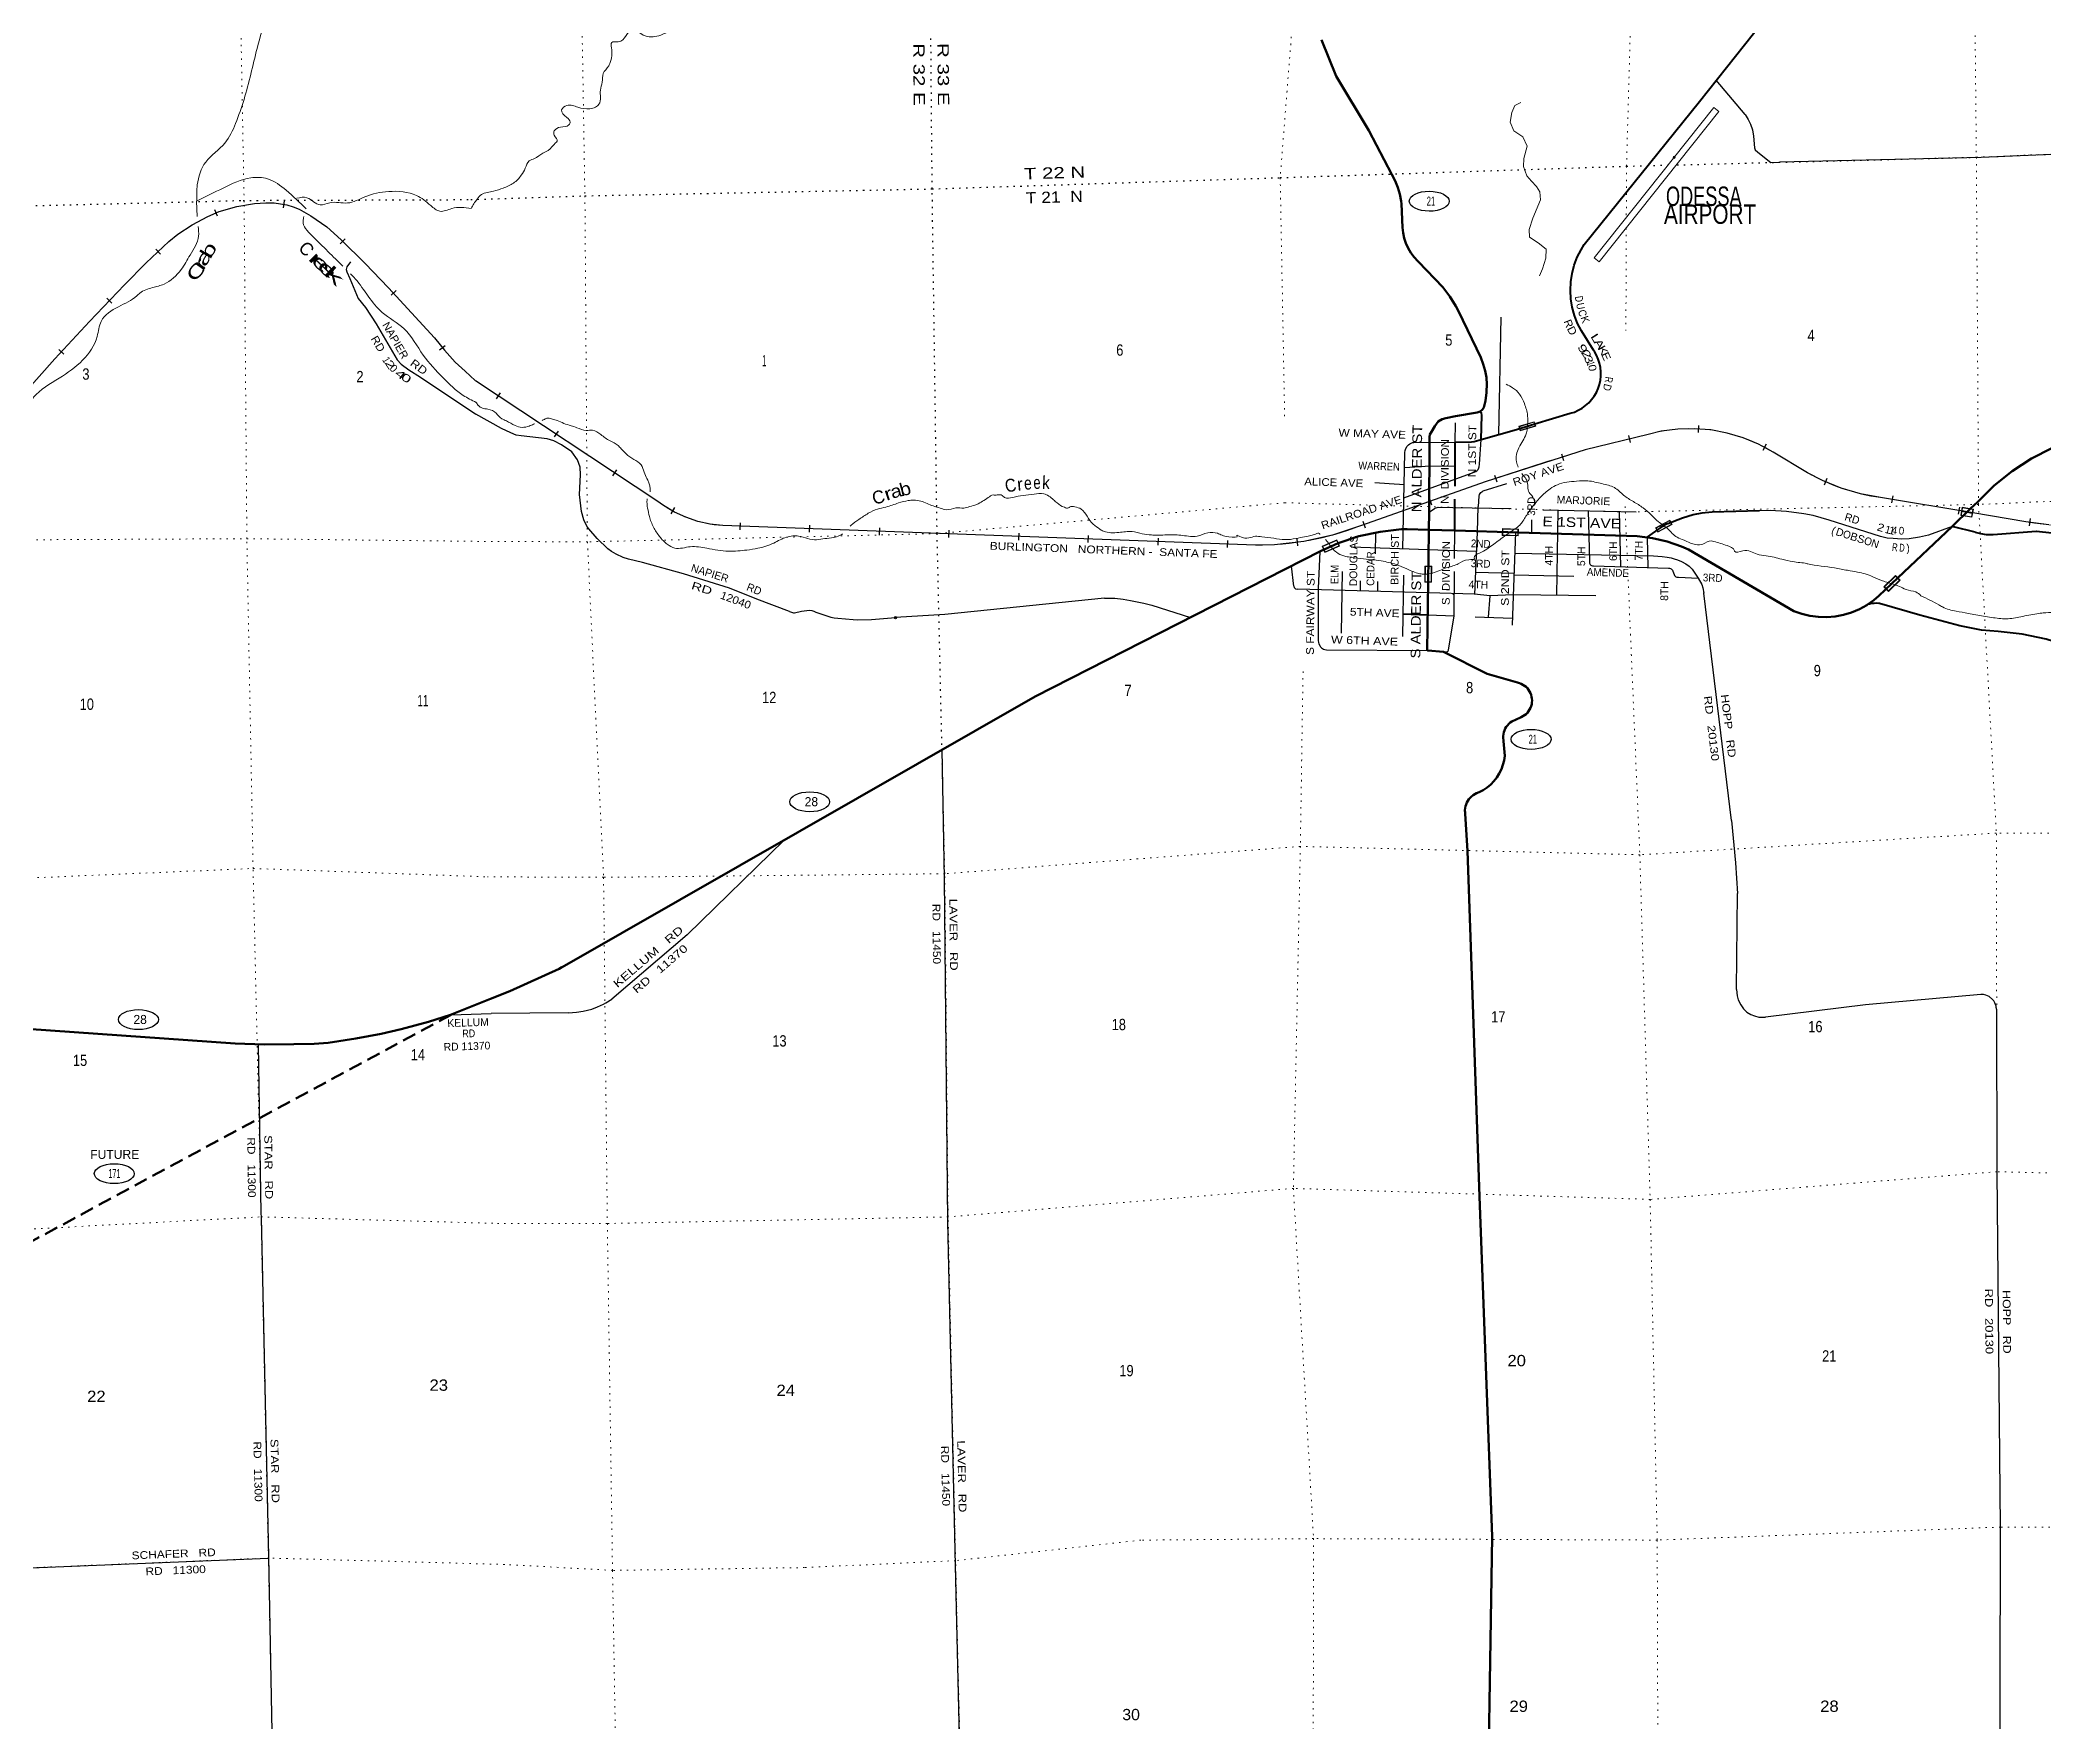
# Model space of a CAD drawing. Header units: feet. Extents: x 497223 to 751810, y -177792 to 12311.
# Drawn here: x 554074 to 585090, y -72276 to -46235 of the extents above; entities that cross this region are included whole.
import ezdxf
from ezdxf.enums import TextEntityAlignment as Align

# ---------------------------------------------------------------- set-up
doc = ezdxf.new("R2010")
doc.units = ezdxf.units.FT
doc.header["$LTSCALE"] = 70
doc.header["$PDMODE"] = 32
doc.header["$PDSIZE"] = 35
doc.linetypes.add('DOTTED', pattern=[1.5, 0.3, -1.2])
doc.linetypes.add('MEDIUM_DASHED', pattern=[4.5, 3, -1.5])
for name, color, linetype, lineweight in [('17', 7, 'Continuous', 25), ('23', 7, 'Continuous', 70), ('26', 7, 'Continuous', 40), ('29', 7, 'Continuous', 25), ('34', 7, 'Continuous', 25), ('36', 7, 'Continuous', 13), ('39', 7, 'Continuous', 13), ('51', 7, 'DOTTED', 70), ('52', 7, 'Continuous', 25), ('59', 7, 'Continuous', 13), ('6', 7, 'DOTTED', 25), ('61', 7, 'Continuous', 13), ('7', 7, 'DOTTED', 13)]:
    doc.layers.add(name, color=color, linetype=linetype, lineweight=lineweight)
for name, color, linetype in [('27', 7, 'Continuous'), ('30', 7, 'Continuous'), ('41', 7, 'Continuous')]:
    doc.layers.add(name, color=color, linetype=linetype)

msp = doc.modelspace()

# ---------------------------------------------------------------- linework, layer by layer
at = {"layer": '17'}
for centre, major_axis in [((575576.32, -48730.09), (-309.24, 1)), ((577152.45, -57063.02), (-309.24, 1)), ((565985.86, -58029.32), (-309.24, 1)), ((555596.07, -61401.32), (309.24, -1))]:
    msp.add_ellipse(centre, major_axis=major_axis, ratio=0.500121, dxfattribs=at)
at = {"layer": '23'}
msp.add_line((575970.82, -53829.51), (575567.97, -53816.87), dxfattribs=at)
for points in [[(576362.34, -51984.04), (576400.79, -51953.67), (576421.02, -51922.29), (576447.33, -51819.04), (576462.48, -51694.11), (576464.28, -51675.86), (576468.25, -51568.37), (576460.96, -51461.06), (576442.49, -51355.1), (576413.05, -51251.64), (576372.96, -51151.84), (576026.35, -50430.81), (575988.94, -50357.74), (575894.7, -50203.81), (575784.89, -50060.57), (575411.65, -49667.46), (575400.19, -49656.54), (575343.49, -49595.35), (575293.49, -49528.58), (575250.75, -49456.94), (575215.73, -49381.23), (575188.82, -49302.28), (575170.31, -49220.94), (575160.4, -49138.12), (575144.84, -48770.25), (575140.47, -48729.13), (575121.07, -48621.23), (575090.5, -48515.95), (575049.09, -48414.45), (574997.3, -48317.83), (574641.2, -47635.16), (574135.93, -46793.76), (573910.34, -46231.86)], [(583667.42, -53764.91), (583955.59, -53490.6), (584067.78, -53383.81), (584320, -53132.1), (584597.14, -52908.14), (584896.18, -52714.37), (585213.83, -52552.93), (585546.62, -52425.57), (585825.83, -52348.13), (591972.82, -51198.73)], [(575578.3, -52462.46), (575579.1, -52380.05), (575585.34, -52344.65), (575608.23, -52300.93), (575660.26, -52211.4), (575712.28, -52142.69), (575774.71, -52103.13), (575835.06, -52088.56), (575980.51, -52059.04), (576315.8, -52001.25), (576362.34, -51984.04)], [(575567.97, -53816.87), (575572.38, -53543.99), (575578.3, -52462.46)], [(561047.91, -61077.64), (561343.82, -60963.66), (562106.03, -60613.89), (562150.68, -60591.65), (562156.03, -60588.58), (569475.9, -56396.83), (573894.94, -54149.31), (574168.4, -54024.2), (574487.1, -53918.7), (574815.08, -53847.1), (575148.75, -53810.17), (575233.83, -53806.38), (575567.97, -53816.87)], [(575549.72, -55686.5), (575549.18, -55686.28), (575548.67, -55686.01), (575548.2, -55685.69), (575547.76, -55685.32), (575547.36, -55684.91), (575547, -55684.45), (575546.7, -55683.96), (575546.45, -55683.45), (575546.25, -55682.91), (575546.02, -55681.8), (575558.4, -54629.44), (575567.67, -53842.33), (575567.97, -53816.87)], [(582355.1, -54979.14), (582349.82, -54982.8), (582235.01, -55045.84), (582114.25, -55096.52), (581988.84, -55134.3), (581860.18, -55158.77), (581729.66, -55169.66), (581598.72, -55166.84), (581468.79, -55150.35), (581341.29, -55120.37), (581217.63, -55077.23), (579590.63, -54123.64), (579481.6, -54076.25), (579258.77, -53999.64), (579029.16, -53946.73), (578795.27, -53918.12), (576955.52, -53860.4), (575970.82, -53829.51)], [(582355.1, -54979.14), (582457.41, -54908.12), (582535.24, -54842.59), (582828.23, -54563.7), (583667.42, -53764.91)], [(576460.87, -74863.82), (576549.99, -69405.37), (576352.48, -64142.24), (576165.67, -58788.44), (576131.47, -58216.87), (576129.99, -58192.23), (576129.2, -58166.87), (576129, -58158.89), (576131.42, -58128.46), (576137.01, -58098.45), (576145.71, -58069.19), (576157.41, -58041), (576172, -58014.18), (576189.32, -57989.04), (576209.16, -57965.85), (576231.32, -57944.85), (576255.56, -57926.29), (576281.6, -57910.36), (576309.16, -57897.25), (576348.33, -57880.57), (576412.06, -57846.9), (576471.93, -57806.76), (576527.28, -57760.58), (576577.49, -57708.87), (576622.03, -57652.19), (576660.39, -57591.17), (576692.17, -57526.47), (576717.01, -57458.8), (576734.64, -57388.91), (576744.87, -57317.56), (576727.39, -57090.52), (576724.25, -57073.69), (576721.13, -57043.45), (576721.2, -57013.05), (576724.44, -56982.82), (576730.82, -56953.1), (576740.27, -56924.2), (576752.69, -56896.45), (576767.95, -56870.15), (576785.87, -56845.6), (576806.25, -56823.04), (576828.89, -56802.75), (576853.52, -56784.93), (576987.34, -56724.63), (576999.87, -56719.39), (577026.25, -56705.92), (577051.07, -56689.76), (577074.07, -56671.1), (577094.99, -56650.13), (577113.6, -56627.1), (577129.71, -56602.24), (577143.12, -56575.84), (577153.71, -56548.17), (577161.34, -56519.56), (577165.95, -56490.3), (577167.47, -56460.72), (577165.88, -56431.15), (577161.22, -56401.9), (577153.53, -56373.3), (577142.88, -56345.66), (577129.41, -56319.28), (577113.25, -56294.46), (577094.59, -56271.47), (577073.62, -56250.54), (577050.59, -56231.93), (577025.73, -56215.83), (576999.33, -56202.41), (576971.67, -56191.82), (576943.05, -56184.19), (576472.48, -56048.31), (575797.03, -55709.46), (575551.6, -55686.95), (575550.27, -55686.66), (575549.72, -55686.5)], [(546752.16, -61045.08), (557093.05, -61772.54), (557548.11, -61789.46), (558000.56, -61782.26), (558315.34, -61778.07), (558531.8, -61760.51), (558958.86, -61696.12), (559350.82, -61620.02), (559660.88, -61549.78), (560084.14, -61436.39), (560425.43, -61327.18), (561047.91, -61077.64)]]:
    msp.add_lwpolyline(points, dxfattribs=at)
at = {"layer": '26'}
for p, q in [((575974.59, -53141.39), (575978.32, -52459.08)), ((575970.82, -53829.51), (575973.49, -53341.39)), ((584028.68, -53861.1), (584024.57, -53855.13)), ((584973.54, -53845.16), (584971.47, -53841.17)), ((575167.42, -55120.17), (575554.09, -55133.51))]:
    msp.add_line(p, q, dxfattribs=at)
for points in [[(577759.31, -52014.44), (577822.66, -51994.23), (577883.56, -51967.52), (577941.32, -51934.59), (577995.33, -51895.8), (578044.99, -51851.57), (578089.75, -51802.4), (578129.13, -51748.82), (578162.69, -51691.42), (578190.07, -51630.82), (578210.96, -51567.69), (578225.14, -51502.73), (578232.46, -51436.63), (578232.82, -51370.14), (578226.23, -51303.97), (578212.76, -51238.85), (578192.56, -51175.5), (578165.84, -51114.61), (578132.91, -51056.84), (578118.66, -51035.59), (577931.22, -50738.65), (577870.91, -50621.62), (577823.16, -50498.93), (577788.5, -50371.92), (577767.3, -50241.98), (577759.8, -50110.54), (577766.08, -49979.03), (577786.08, -49848.9), (577819.56, -49721.58), (577866.18, -49598.45), (577925.4, -49480.87), (577975.51, -49400.36), (579759.61, -47184.41), (581151.77, -45427.41)], [(576381.9, -52418.94), (576389.69, -52045.42), (576384.6, -52010.36), (576362.34, -51984.04)], [(576381.9, -52418.94), (576924.55, -52266.11), (577211.22, -52179.68), (577759.31, -52014.44), (577761.32, -52014.41)], [(575978.32, -52459.08), (576227.57, -52457.17), (576269.77, -52450.76), (576381.9, -52418.94)], [(580688.5, -53523.38), (579954.41, -53542.64), (579797.11, -53558.42), (579658.55, -53584.93), (579495.75, -53636.49), (579270.47, -53723.35), (579249.54, -53733.18), (579212.05, -53751.93), (579149.43, -53788.72), (578956.26, -53925.81)], [(584971.47, -53841.17), (585565.54, -53898.79), (585753.6, -53908.34), (585941.63, -53898.17), (586127.57, -53868.41), (586309.38, -53819.38), (586485.07, -53751.61), (586492.3, -53748.36), (587497.87, -53355.38)], [(584024.57, -53855.13), (583690.76, -53770.81), (583667.42, -53764.91)], [(584024.57, -53855.13), (584109.9, -53876.58), (584197.01, -53888.99), (584284.94, -53892.23), (584304.71, -53891.69), (584971.47, -53841.17)], [(588322.85, -56879.39), (587152.99, -56409.65), (586933.6, -56322.78), (586462.93, -56125.2), (586015.49, -55879.5), (585827.56, -55777.35), (585483.09, -55625.26), (585124.61, -55510.02), (584756.05, -55432.87), (584381.44, -55394.68), (584125.17, -55370.45), (583786.92, -55306.89), (583167.07, -55139.02), (582543.05, -54961.15), (582537.29, -54960.2), (582499.87, -54956.35), (582462.25, -54956.43), (582424.85, -54960.44), (582388.06, -54968.34), (582377.31, -54971.86), (582355.1, -54979.14)]]:
    msp.add_lwpolyline(points, dxfattribs=at)
at = {"layer": '29'}
for p, q in [((580464.96, -47388.4), (580018.76, -46857.35)), ((576652.64, -52343.09), (576689.34, -50525.63)), ((575978.32, -52459.08), (575979.95, -52161.8)), ((575168.71, -54115.46), (575200.54, -52621.4)), ((575338.95, -52464.48), (575978.32, -52459.08)), ((576355.49, -52803.52), (576381.9, -52418.94)), ((575184.68, -53321.44), (576272.89, -52927.43)), ((576411.69, -53215.74), (576776.22, -53103.06)), ((577339.86, -53508.18), (578781.01, -53540.3)), ((578036.99, -53523.72), (578055.05, -54305.18)), ((578517.98, -53534.44), (578533.98, -54388.89)), ((574741.62, -54189.97), (574749.44, -53861.43)), ((575968.44, -54264.6), (575970.82, -53829.51)), ((576280.52, -54820.07), (576320.99, -53856.03)), ((576909.79, -53858.97), (576874.76, -54847.57)), ((577160.4, -53662.89), (577157.77, -53866.75)), ((578962.75, -54399.46), (578956.42, -53937.83)), ((576308.5, -54153.58), (574365.23, -54088.58)), ((576897.12, -54177.63), (579047.13, -54220.15)), ((573482.04, -54692.64), (573443.02, -54381.56)), ((574228.84, -54463.72), (574210.96, -55417.42)), ((575178.7, -54518.55), (575160.82, -55472.25)), ((575963.61, -55147.63), (575967.35, -54464.6)), ((576885.93, -54494.79), (576295.54, -54480.79)), ((577815.28, -54542.04), (576883.4, -54520.32)), ((578120.46, -54376.63), (579277.7, -54410.95)), ((579431.49, -54553.59), (579739.25, -54564.53)), ((564743.37, -54720.63), (564747.42, -54722.58)), ((575556.85, -54794.58), (573539.94, -54735.46)), ((574509.95, -54763.89), (574513.61, -54606.39)), ((574777.66, -54771.74), (574781.43, -54617.25)), ((575947.26, -54814.97), (575943.27, -54817.04)), ((576874.76, -54847.57), (576859.3, -55292.33)), ((578153.59, -54842.8), (576882.5, -54827.34)), ((579827.99, -54800.02), (579825.92, -54796.03)), ((580252.5, -58319.16), (579827.99, -54800.02)), ((575554.09, -55133.51), (575963.61, -55147.63)), ((575871.77, -55681.02), (575963.61, -55147.63)), ((576862.89, -55189.16), (576288.4, -55170)), ((573987.53, -55676.61), (575549.57, -55687.08)), ((580334.21, -60937.61), (580347.13, -59447.03)), ((560434.42, -61328.11), (561053.62, -61308.24)), ((562251.9, -61294.64), (561053.62, -61308.24))]:
    msp.add_line(p, q, dxfattribs=at)
for points in [[(580464.96, -47388.4), (580513.18, -47466.11), (580547.41, -47536.68), (580577.48, -47625.91), (580597.19, -47723.45), (580609.64, -47906.08), (580623.12, -47937.21), (580659.42, -47972.49), (580862.71, -48130.21), (581003.47, -48126.29)], [(591882.95, -47760.7), (589435.79, -47827.3), (584118.44, -48052.51), (581003.47, -48126.29)], [(558880, -49670.4), (558822.06, -49746.28), (558811.84, -49787.19), (558819.37, -49823.62), (558867.79, -49928.65), (558998.56, -50234.2), (559110.88, -50375.24), (559278.05, -50631.16), (559598.71, -51188.1), (559660.95, -51252.05), (559779.31, -51340.51), (559961.25, -51456.92), (560819.9, -52026.6)], [(562425.38, -53269.65), (562440.63, -52965.66), (562434.99, -52850.54), (562391.54, -52734.66), (562304.34, -52612.14), (562144.89, -52500.64), (562025.77, -52439.12), (561922.03, -52408.36), (561521.74, -52365.32), (561443.65, -52350.68), (561359.12, -52316.07), (561216.52, -52251.9), (560819.9, -52026.6)], [(575200.54, -52621.4), (575205.47, -52589), (575214.81, -52556.83), (575233.48, -52524.66), (575255.26, -52500.79), (575274.96, -52486.27), (575295.71, -52475.89), (575315.41, -52468.63), (575338.95, -52464.48)], [(575198.01, -52855.27), (575587.69, -52826.9), (575968.24, -52831.76)], [(576272.89, -52927.43), (576299.18, -52912.76), (576311.63, -52903.42), (576332.37, -52881.63), (576343.78, -52858.8), (576348.96, -52843.23), (576355.49, -52803.52)], [(564743.37, -54720.63), (564030.25, -54498.02), (563399.6, -54323.68), (563180.73, -54271.8), (563096.72, -54244.81), (562988.84, -54195), (562917.27, -54153.5), (562860.22, -54111.98), (562694.26, -53950.1), (562565.63, -53800.67), (562536.6, -53759.15), (562490.95, -53661.61), (562453.62, -53535), (562441.16, -53447.84), (562425.38, -53269.65)], [(574732.92, -53084.9), (574956.35, -53099.71), (575192.05, -53118.45)], [(576320.99, -53856.03), (576335.07, -53456.26), (576335.78, -53456.26), (576348.56, -53298.54)], [(576348.56, -53298.54), (576355.45, -53270.23), (576363.23, -53255.18), (576372.56, -53242.21), (576387.6, -53228.72), (576397.97, -53222.49), (576411.69, -53215.74)], [(575572.38, -53543.99), (575657.42, -53489.7), (575685.43, -53476.22), (575699.69, -53471.03), (575711.62, -53468.25)], [(575711.62, -53468.25), (575940.53, -53470.01), (576844.33, -53488.26)], [(577565.21, -53513.2), (577548.19, -54833.62), (577546.18, -54833.65)], [(583667.42, -53764.91), (583303.94, -53899.99), (583164.74, -53930.99), (583003.36, -53957.91), (582891.93, -53961.75), (582757.45, -53954.06), (582665.23, -53946.37), (582561.17, -53921.56), (581766.4, -53667.81), (581518.27, -53596.47), (581372.63, -53570.11), (581107.13, -53534.95), (580852.57, -53519.07), (580688.5, -53523.38)], [(573882.05, -54152.88), (573858.68, -54727.08), (573856.63, -55529.69)], [(579047.13, -54220.15), (579181.96, -54231.9), (579259.75, -54241.24), (579318.87, -54252.65), (579368.66, -54265.11), (579420.01, -54280.67), (579482.75, -54307.65), (579548.62, -54342.94), (579596.85, -54379.25), (579644.05, -54428.03), (579739.25, -54564.53), (579795.48, -54666.7), (579812.07, -54718.58), (579827.99, -54800.02)], [(578055.05, -54305.18), (578057.48, -54332.82), (578061.11, -54343.72), (578067.73, -54355.39), (578077.71, -54364.47), (578088.6, -54371.22), (578100.53, -54374.85), (578120.46, -54376.63)], [(579277.7, -54410.95), (579296.33, -54413.49), (579307.74, -54417.12), (579320.7, -54423.87), (579332.11, -54433.73), (579338.86, -54442.55), (579347.15, -54457.59), (579364.79, -54512.07), (579372.05, -54525.04), (579381.38, -54535.42), (579392.79, -54544.76), (579407.31, -54550.99), (579417.17, -54552.54), (579431.49, -54553.59)], [(565675.8, -55083.03), (565166.95, -54892.25), (564743.37, -54720.63)], [(570549.07, -54878.45), (568075.46, -55130.13), (567314.06, -55177.56)], [(570549.07, -54878.45), (570640.15, -54874.75), (570711.71, -54876.82), (570837.22, -54891.36), (570952.35, -54910.03), (571158.77, -54955.7), (571280.12, -54984.75), (571878.75, -55174.74)], [(573482.04, -54692.64), (573486.07, -54708.72), (573493.06, -54720.13), (573500.59, -54728.95), (573505.77, -54732.07), (573511.73, -54733.62), (573539.94, -54735.46)], [(576882.5, -54827.34), (576511.35, -54841.76), (576276.11, -54816.41), (575556.85, -54794.58)], [(576512.67, -54838.82), (576489.53, -55173.07), (576489.47, -55169.05)], [(565675.8, -55083.03), (565722.53, -55098.88), (565737.58, -55102), (565751.58, -55100.96), (565859.45, -55080.21), (565942.43, -55065.68), (565982.37, -55063.6), (566017.11, -55067.75), (566050.83, -55079.17), (566083.5, -55090.58), (566313.76, -55169.45), (566367.19, -55180.86), (566421.64, -55188.13), (566660.21, -55208.88), (566724.53, -55210.96), (566942.34, -55206.81), (567314.06, -55177.56)], [(573856.63, -55529.69), (573860.52, -55563.29), (573867.78, -55584.05), (573885.41, -55617.25), (573894.75, -55629.71), (573906.16, -55643.2), (573922.75, -55656.69), (573937.27, -55666.03), (573959.05, -55673.29), (573987.53, -55676.61)], [(575797.03, -55709.46), (575843.98, -55709.09), (575851.25, -55707.54), (575856.95, -55704.42), (575863.17, -55700.27), (575867.32, -55694.05), (575869.92, -55689.38), (575871.77, -55681.02)], [(568441, -80461.28), (568366.05, -75184.11), (568241.93, -69853.52), (568125.97, -64530.85), (568074.49, -59217.3), (568034.3, -57217.32)], [(580252.5, -58319.16), (580314.29, -58976.9), (580347.13, -59447.03)], [(565591.56, -58623.21), (564087.84, -60088.86), (562924.39, -61083.58)], [(562251.9, -61294.64), (562375.81, -61284.85), (562478.5, -61270.33), (562612.3, -61239.19), (562702.54, -61203.91), (562792.78, -61164.47), (562831.16, -61141.65), (562924.39, -61083.58)], [(580334.21, -60937.61), (580344.38, -61033.71), (580358.9, -61093.9), (580398.32, -61174.85), (580441.88, -61235.04), (580493.75, -61284.85), (580553.91, -61322.21), (580609.92, -61345.04), (580676.31, -61361.64), (580728.17, -61363.72), (580780.94, -61361.48)], [(584113.7, -61010.64), (582330.79, -61170.42), (580780.94, -61361.48)], [(584359.33, -61250.21), (584352.89, -61212.21), (584349.25, -61191.45), (584332.66, -61143.72), (584314.51, -61113.62), (584295.32, -61089.75), (584241.38, -61046.17), (584191.59, -61023.34), (584152.7, -61012.96), (584113.7, -61010.64)], [(584468.15, -80100.35), (584409.56, -74714.48), (584416.28, -69259.26), (584363.98, -63756.64), (584359.33, -61250.21)], [(557449.89, -61791.02), (557490.71, -64397.14), (557494.37, -64458.15), (557609.5, -69716.3), (557713.93, -75141.95), (557715.87, -75228.18), (557800.24, -80737.1)], [(547098.86, -70216.47), (552277.18, -69955.69), (557611.61, -69741.17)]]:
    msp.add_lwpolyline(points, dxfattribs=at)
msp.add_point((567314.06, -55177.56), dxfattribs=at)
at = {"layer": '34'}
for p, q in [((556820.01, -48963.97), (556776.66, -48862.21)), ((557841.22, -48833.14), (557857.61, -48723.75)), ((558716.64, -49390.55), (558794.68, -49312.17)), ((555938.84, -49550.76), (555863.05, -49470.2)), ((555186.29, -50310.02), (555106.22, -50233.72)), ((559506.5, -50186.99), (559587.64, -50111.82)), ((554443.07, -51100.38), (554361.83, -51025.31)), ((560257.61, -51032.87), (560343.19, -50962.8)), ((561196.28, -51698.85), (561135.22, -51791.08)), ((562091.75, -52288.57), (562030.69, -52380.8)), ((578658.27, -52356.39), (578684.91, -52463.74)), ((579745.12, -52202.88), (579736.48, -52313.15)), ((577621.5, -52641.57), (577655.17, -52746.93)), ((580792.18, -52490.45), (580739.43, -52587.68)), ((562995.66, -52890.15), (562934.6, -52982.38)), ((576586.44, -52969.59), (576620.11, -53074.95)), ((581729.85, -53024.89), (581687.9, -53127.23)), ((575573.11, -53324.9), (575609.9, -53429.21)), ((582751.32, -53292.42), (582733.12, -53401.53)), ((563890.97, -53474.78), (563834.42, -53569.85)), ((583782.13, -53469.05), (583763.93, -53578.16)), ((584878.45, -53645.22), (584863.73, -53754.85)), ((564910.25, -53708.89), (564906.18, -53819.43)), ((565981.83, -53745.69), (565977.77, -53856.22)), ((567066.79, -53788.2), (567062.73, -53898.73)), ((568138.37, -53824.99), (568134.31, -53935.53)), ((569223.33, -53867.5), (569219.27, -53978.04)), ((570294.92, -53904.3), (570290.85, -54014.83)), ((571379.88, -53946.81), (571375.81, -54057.34)), ((573526.64, -53955.79), (573538.95, -54065.71)), ((574548.27, -53683.58), (574585.06, -53787.9)), ((572451.46, -53983.6), (572447.39, -54094.14))]:
    msp.add_line(p, q, dxfattribs=at)
at = {"layer": '34', "lineweight": 13}
for p, q in [((563637.4, -53379.18), (560840.71, -51527.6)), ((578962.63, -52338.66), (577988.98, -52580.31)), ((581433.85, -52934.81), (580899.52, -52612.53)), ((576458.01, -53069.53), (574511.73, -53755.97)), ((583988.04, -53555.55), (582560.65, -53317.51)), ((584810.39, -53692.69), (583988.25, -53555.58)), ((572889.01, -54055.84), (564642.39, -53752.58))]:
    msp.add_line(p, q, dxfattribs=at)
at = {"layer": '34'}
for points in [[(553856.66, -51673.25), (554303.47, -51171), (554836.38, -50594.3), (555378.3, -50025.59), (555716.11, -49685.32), (556066.63, -49355.59), (556203.79, -49241.65), (556425.86, -49095.32), (556668.33, -48966.41), (556846.87, -48890.34), (557118.96, -48812.62), (557393.7, -48767.42), (557565.58, -48754.17), (557696.42, -48756.24), (557892.16, -48785.56), (557988.53, -48814.69), (558082.99, -48855.09), (558266.06, -48956.13), (558512.01, -49128.66), (558734.94, -49328.04), (559105.19, -49696.69), (559467.02, -50071.99), (559824.61, -50458), (560179.35, -50846.37), (560335.34, -51036.89), (560498.98, -51219.76), (560654.73, -51364.02), (560810.53, -51508.32)], [(585165.4, -53741.5), (584810.23, -53693.78), (583988.08, -53556.67), (583987.87, -53556.64), (582560.46, -53318.59), (582252.22, -53262.63), (581951.47, -53174.75), (581661.55, -53055.91), (581433.31, -52935.77), (580898.97, -52613.48), (580672.78, -52490.75), (580435.01, -52392.36), (580188.26, -52319.36), (579935.25, -52272.55), (579678.71, -52252.44), (579421.49, -52259.26), (579166.38, -52292.93), (578962.89, -52339.73), (577989.28, -52581.37), (576458.36, -53070.57), (574512.09, -53757.01), (574079.45, -53900.85), (573634.1, -53998.7), (573180.98, -54049.45), (572889, -54056.94), (564642.31, -53753.68), (564447.57, -53730.65), (564256.31, -53687.38), (564070.61, -53624.36), (563892.52, -53542.27), (563723.99, -53442.03), (563636.78, -53380.09), (560810.95, -51509.22)]]:
    msp.add_lwpolyline(points, dxfattribs=at)
at = {"layer": '34', "lineweight": 13}
for centre, radius, start, end in [((579615.15, -54709.93), 2459.41, 58.51834, 105.38573), ((590877.29, -95553.23), 44864.02, 106.69488, 108.74758), ((582940.35, -50349.36), 2992.34, 239.77138, 262.71012), ((564764.71, -51884.21), 1872.36, 232.98107, 266.25423), ((585447.04, -50299.34), 3452.56, 259.37382, 295.32239), ((572923.31, -49700.92), 4355.06, 269.54873, 291.39096)]:
    msp.add_arc(centre, radius, start, end, dxfattribs=at)
at = {"layer": '36'}
for p, q in [((578129.39, -49605.28), (579981.54, -47281)), ((578207.59, -49667.61), (580059.74, -47343.33)), ((579981.54, -47281), (580059.74, -47343.33)), ((578129.39, -49605.28), (578207.59, -49667.61))]:
    msp.add_line(p, q, dxfattribs=at)
msp.add_point((579366.93, -48052.28), dxfattribs=at)
at = {"layer": '39'}
for p, q in [((556505.42, -48969.01), (556496.18, -48731.45)), ((573971.74, -53968.67), (574019.7, -54030.34))]:
    msp.add_line(p, q, dxfattribs=at)
msp.add_lwpolyline([(576995.42, -47200.17), (576901.63, -47247.82), (576854.98, -47355.12), (576827.08, -47506.39), (576887.37, -47638.26), (577023.48, -47730.79), (577094.07, -47878.6), (577040.58, -48066.45), (577036.42, -48191.23), (577088.88, -48337.29), (577160.51, -48420.72), (577236.13, -48502.07), (577289.64, -48583.76), (577295.52, -48708.38), (577179.12, -48991.7), (577121.43, -49167.55), (577125.25, -49288.18), (577263.28, -49374.65), (577383.37, -49471.45), (577381.43, -49610.27), (577327.64, -49778.01), (577285.01, -49885.25)], dxfattribs=at)
for points in [[(556498.56, -48730.26), (556506.75, -48475.48), (556636.98, -48125.59), (556935.29, -47830.37), (557098.42, -47526.48), (557230.35, -47154.42), (557433.12, -46364.57), (557706.7, -45302.02), (557726.72, -44127.24), (557462.02, -43356.34), (557355.13, -42916.23), (557510.31, -42475.42), (557548.17, -42152.68), (557574.75, -42033.53)], [(560745.96, -48842.74), (560836.53, -48699.53), (560907.82, -48626.07), (561092.06, -48575.08), (561240.13, -48526.63), (561401.86, -48449.82), (561522.69, -48327.35), (561583.41, -48219.85), (561646.06, -48106.28), (561723.95, -48070.94), (561857.38, -47984.49), (561939.21, -47943.06), (562054.12, -47828.72), (562079.84, -47800.18), (562032.21, -47708.36), (562033.23, -47641.96), (562130.86, -47582.19), (562259.05, -47548.12), (562278.55, -47507.6), (562225.16, -47433.96), (562146.96, -47314.43), (562226.41, -47248.89), (562397.72, -47274.52), (562585.08, -47297.91), (562671.17, -47272.51), (562724.81, -47229.47), (562747.31, -47120.52), (562745.68, -47011.93), (562775.95, -46884.76), (562790.08, -46753.8), (562874.78, -46635.89), (562892.3, -46597.41), (562922.69, -46478.29), (562918.81, -46353.63), (562921.59, -46271.12), (563022.02, -46263.61), (563147.2, -46163.2), (563238.38, -46075.36), (563410.54, -46157.31), (563649.99, -46167.86), (563897.47, -46043.52), (564033.06, -45967.1), (564223.18, -45905.97), (564335.58, -45892.24), (564525.63, -45827.08), (564601.55, -45793.78), (564720.21, -45661.29), (564844.52, -45502.56), (564976.63, -45462.39), (565090.83, -45434.56), (565138.09, -45367.49), (565089.83, -45233.43), (565100.24, -45122.64), (565220.61, -44970.01), (565340.72, -44934.04), (565490.43, -44994.19), (565599.05, -44996.61), (565693.44, -44854.42), (565725.45, -44709.12), (565711.07, -44554.45), (565723.72, -44459.73), (565839.48, -44401.7), (565939.04, -44335.86), (565953.02, -44329.62), (566232.85, -44216.88), (566336.97, -44187.18), (566476.86, -44263.57), (566613.42, -44251.5), (566697.17, -44204), (566774.34, -44120.39), (566895.28, -44005.97), (566898.31, -43939.54), (566892.28, -43939.63), (566898.25, -43935.52), (566941.54, -43872.53), (566953.06, -43836.15), (567007.82, -43732.76), (567027.97, -43601.72), (567088.61, -43488.18), (567142.23, -43443.14), (567122.87, -43358.94), (567135.95, -43292.37), (567145.55, -43262.06), (567202.04, -43140.54), (567255.27, -43069.35), (567314.04, -42965.9), (567307.82, -42819.15), (567298.54, -42736.82), (567351.65, -42657.59), (567406.43, -42556.21), (567412.67, -42435.43)], [(556496.18, -48731.45), (556908.63, -48525.72), (557335.87, -48368.19), (557596.15, -48383.63), (557882.85, -48559.97), (558194.28, -48847.44)], [(558046.67, -48685.18), (558205, -48675.51), (558410.18, -48788.22), (558556.88, -48754.47), (558833.12, -48757.66), (559099.93, -48662.23), (559469.74, -48579.83), (559900.01, -48641.87), (560119.89, -48796.74), (560262.25, -48885.93), (560445.12, -48843.74), (560745.96, -48842.74)], [(558157.8, -48968.28), (558143.47, -49036.77), (558279.64, -49261.01), (558760.77, -49735.56)], [(553321.19, -52680.84), (553421.31, -52486.39), (553678.17, -52254.06), (553849.52, -51962.18), (553971.79, -51765.49), (554370.89, -51469.23), (554956.69, -50824.52), (555019.98, -50590.16), (555284.97, -50363.79), (555570.86, -50197.24), (555616.74, -50154.86), (555815.13, -50068.19), (555991.79, -50013.98), (556258.8, -49787.59), (556394.82, -49564.57), (556527.85, -49271.06), (556519.67, -49120.19)], [(558878.97, -49854.29), (558952.22, -49933.01), (559370.68, -50452.5), (559706.82, -50704.89), (560004.79, -51112.81), (560312.06, -51464.22), (560624.29, -51737.01), (560823.37, -51845.76)], [(576767.24, -51564.41), (576866.57, -51617.26), (576972.61, -51716.27), (577049.23, -51863.99), (577098.24, -52048.32), (577093.47, -52254.7)], [(560820.21, -51839.78), (560856.21, -51891.45), (560864.37, -51899.38), (560911.1, -51930.87), (561005.89, -51949.59), (561133.54, -52014.09), (561219.24, -52097.31), (561292.16, -52132.44), (561425.96, -52204.89), (561534.94, -52231.45), (561643.24, -52211.75), (561713.18, -52182.55), (561726.43, -52176.52)], [(561843.81, -52123.11), (561878.96, -52107.7), (561932.94, -52086.79), (562007.62, -52105.8), (562078.29, -52124.87), (562179.5, -52169.65), (562292.66, -52206.2), (562381.6, -52237.07), (562525, -52279.21), (562625.52, -52277.73), (562753.2, -52344.24), (562895.41, -52440.7), (563021.17, -52513.27), (563043.65, -52537.08), (563070.2, -52564.85), (563172.29, -52667.94), (563394.05, -52839.67), (563431.95, -52953.77), (563479.61, -53047.6), (563518.51, -53228.06), (563518.43, -53231.33)], [(577093.47, -52254.7), (577074.38, -52334.31), (576962.95, -52547.15), (576925.96, -52762.93), (576952.43, -52846.34)], [(577008.7, -52948.18), (577015.36, -52958.73), (577072.71, -53028.29), (577100.29, -53124.43), (577111.79, -53220.81), (577163.08, -53288.45), (577205.03, -53404.5), (577203.54, -53420.54)], [(563469.57, -53338.51), (563468.08, -53351.51), (563478.11, -53484.11), (563504.13, -53610.45), (563568.95, -53776.45), (563661.62, -53921.92), (563782.08, -54042.85), (563897.57, -54101.49), (564138.55, -54079.83), (564394.3, -54104.23), (564732.8, -54149.52), (565014.05, -54131.3), (565182.56, -54104.68), (565430.67, -54022.57), (565628.38, -53931.15), (565726.65, -53913.61), (565813.13, -53914.35), (565954.46, -53952.5), (566093.51, -53972.57), (566219.92, -53954.62), (566354.41, -53938.56), (566448.42, -53904.99), (566493.53, -53882.86)], [(566613.08, -53760.47), (566627.03, -53747.47), (566748.34, -53657.18), (566893.72, -53562.51), (567033.51, -53498.09), (567165.75, -53465.97), (567361.86, -53402.74), (567512.13, -53366.33), (567594.47, -53359.08), (567705.28, -53373.54), (567897.45, -53449.15), (568006.52, -53481.74), (568101.43, -53508.5), (568249.78, -53478.15), (568370.47, -53480.4), (568460.63, -53458.95), (568570.72, -53425.15), (568662.48, -53375.52), (568748.11, -53319.95), (568827.93, -53278.54), (568856.1, -53280.14), (568918.37, -53275.2), (568950.59, -53278.75), (569001.42, -53316.21), (569130.12, -53316.33), (569288.52, -53285.83), (569459.17, -53267.23), (569607.88, -53261.01), (569760.04, -53351.3), (569815.11, -53402.78), (569928.72, -53469.5), (569993.2, -53478.61), (570009.1, -53466.3), (570091.47, -53461.07), (570188.54, -53497.85), (570278.69, -53609.17), (570375.02, -53730.45), (570474.7, -53807.43)], [(576899.05, -53804.37), (576976.86, -53743.78), (577026.21, -53682.7), (577073.35, -53607.58), (577169.78, -53467.37), (577294.2, -53316.69), (577449.03, -53181.65), (577558.7, -53119.69), (577855.48, -53065.03), (578030.36, -53060.44), (578248.18, -53103.49), (578442.14, -53165), (578584.65, -53281.58), (578734.96, -53381.95), (578887.21, -53478.26), (579007.43, -53583.1), (579123.68, -53692.02), (579270.14, -53804.51), (579410.82, -53933.19), (579520.11, -53979.85), (579702.1, -54047.57), (579810.57, -54039.94), (579942.5, -53987.71), (579980.85, -53997.2), (580186.94, -54062.55), (580300.73, -54141.33), (580302.83, -54147.34), (580429.45, -54143.46), (580651.41, -54194.5), (580788.54, -54220.64), (581034.66, -54273.33), (581202.13, -54311.09), (581423.78, -54342.02), (581431.85, -54343.91), (581849.06, -54408.16), (582050.71, -54445.42), (582203.92, -54471.32), (582442.3, -54544.25), (582590.02, -54606.44), (582680.95, -54635.64)], [(570474.7, -53807.43), (570535.5, -53838.71), (570769.06, -53859.41), (570975.99, -53846.3), (571133.31, -53878.18), (571278.39, -53898.17), (571358.87, -53901), (571485.49, -53897.12), (571614.16, -53895.23), (571847.73, -53915.92), (571984.47, -53915.92), (572146.56, -53863.24), (572297.49, -53871.08), (572473.3, -53928.83), (572599.66, -53906.85), (572597.61, -53904.87), (572634.01, -53918.41), (572885.37, -53918.73), (572986.02, -53925.3), (573171.37, -53948.71), (573342.61, -53970.33), (573515.27, -53951.69), (573643.6, -53927.67), (573813.85, -53882.92), (573876.09, -53875.97), (573880.29, -53887.98), (573881.99, -53889.61)], [(575613.51, -54493.49), (575624.68, -54489.85), (575852.63, -54404.02), (576024.68, -54345.16), (576188.6, -54280.39), (576274.75, -54259), (576272.65, -54253), (576353.96, -54177.38), (576553.22, -54055.76), (576738.17, -53918.27), (576899.05, -53804.37)], [(574019.7, -54030.34), (574139.83, -54165.76), (574251.28, -54222.45), (574323.89, -54237.47), (574519.35, -54264.76), (574678.45, -54280.52), (574833.58, -54300.36), (575063.64, -54355.3), (575217.4, -54417.4), (575395.43, -54489.2), (575467.97, -54502.93), (575613.51, -54493.49)], [(582680.95, -54635.64), (582830.5, -54685.36), (582925.68, -54730.22), (582956.05, -54743.86), (583107.4, -54779.84), (583186.71, -54839.02)], [(583186.71, -54839.02), (583462.29, -54979.78), (583521.11, -55013.11), (583731.22, -55078.41), (583920.74, -55111.82), (584152.63, -55154.66), (584279.62, -55174.92), (584507.15, -55195.7), (584731.9, -55164.23), (584980.56, -55118.32), (585080.9, -55104.78), (585396.35, -55088.06), (585577.02, -55067.29), (585691.16, -55035.44), (585895.86, -55008.28), (586124.26, -54952.62), (586350.44, -54882.91), (586513.29, -54880.51), (586606.28, -54913.33), (586780.29, -54985.19), (586970.47, -55062.85), (587073.97, -55125.69), (587153.97, -55231.12), (587321.51, -55407.67), (587485.41, -55475.66), (587519.73, -55485.21), (587570.12, -55492.51), (587760.03, -55552.07), (587834.93, -55585.16), (588034.03, -55721.01), (588102.59, -55734.08), (588334.57, -55782.96), (588512.78, -55866.83), (588719.29, -55960.34), (588863.93, -56084.93), (589038.79, -56347.87), (589190.61, -56548.79), (589301.22, -56683.94), (589507.38, -56888.08), (589568.53, -56943.5), (589775.25, -57051.09), (589829.18, -57160.92), (589978.55, -57198.95), (590149.92, -57228.61), (590302.6, -57353.08), (590564.08, -57492.04), (590707.73, -57550.27), (590847.77, -57636.71), (590910.55, -57665.96), (591183.61, -57772.56), (591369.65, -57842.23), (591489.5, -57922.94), (591605.03, -57983.59), (591736.55, -58037.97), (591839.26, -58048.53), (591935.94, -58059.17), (592032.89, -58087.91), (592127.47, -58092.56), (592152.45, -58085.28)]]:
    msp.add_spline(points, degree=3, dxfattribs=at)
at = {"layer": '51', "linetype": 'MEDIUM_DASHED'}
msp.add_line((560434.42, -61328.11), (530254.01, -77629.66), dxfattribs=at)
at = {"layer": '52'}
msp.add_ellipse((555221.66, -63786.99), major_axis=(309.24, -1), ratio=0.500121, dxfattribs=at)
at = {"layer": '59'}
for p, q in [((583803.61, -53596.57), (583824.5, -53467.72)), ((583803.69, -53596.05), (583976.86, -53624.13)), ((583824.5, -53467.72), (583997.67, -53495.8)), ((583976.78, -53624.65), (583997.67, -53495.8)), ((573917.83, -54073.22), (574147.42, -53974.3))]:
    msp.add_line(p, q, dxfattribs=at)
for points in [[(583821.37, -53536.99), (583978.63, -53563.21), (583970.24, -53614.95), (583812.87, -53589.43)], [(583988.49, -53502.41), (583831.11, -53476.89), (583823.93, -53521.19), (583981.19, -53547.41)], [(576707.69, -53799.71), (576957.58, -53807.06), (576954.5, -53912.01), (576704.6, -53904.66)], [(576949.35, -53814.82), (576715.44, -53807.94), (576712.83, -53896.9), (576946.74, -53903.78)], [(575506.72, -54628.85), (575509.67, -54378.87), (575614.66, -54380.11), (575611.71, -54630.09)], [(575606.57, -54388.01), (575517.57, -54386.95), (575514.8, -54620.94), (575603.8, -54622)], [(582613.35, -54698.66), (582792.59, -54524.38), (582865.79, -54599.66), (582686.55, -54773.94)], [(582624.66, -54698.81), (582792.43, -54535.68), (582854.48, -54599.5), (582686.7, -54762.62)]]:
    msp.add_lwpolyline(points, close=True, dxfattribs=at)
for points in [[(574188.97, -54070.73), (573959.38, -54169.65), (573917.83, -54073.22)], [(573928.33, -54077.4), (574143.24, -53984.8), (574161.69, -54027.63)], [(574161.82, -54027.93), (574178.46, -54066.54), (573963.55, -54159.14), (573928.33, -54077.4)], [(574147.42, -53974.3), (574169.04, -54024.47), (574188.97, -54070.73)]]:
    msp.add_lwpolyline(points, dxfattribs=at)
at = {"layer": '6'}
for p, q in [((579413.53, -48167.85), (584044.14, -48049.72)), ((578628.97, -48187.87), (579276.49, -48171.35))]:
    msp.add_line(p, q, dxfattribs=at)
for points in [[(568441, -80461.28), (568368.84, -75109.81), (568244.72, -69779.22), (568128.76, -64456.55), (568077.28, -59143), (567958.15, -53876.7), (567882.18, -48539.37), (567835.89, -43169.41), (567779.49, -38731.03)], [(584044.14, -48049.72), (589361.49, -47824.51), (591882.95, -47760.7)], [(560741.51, -48705.15), (562506.76, -48646.75), (567882.18, -48539.37), (573268.67, -48365.44), (578628.97, -48187.87)], [(529585.47, -49045.38), (530561.97, -49021.73), (535874.24, -49315.35), (541243.37, -49056.36), (546550.2, -48957.17), (551909.36, -48851.4), (557215.72, -48717.97), (560741.51, -48705.15)]]:
    msp.add_lwpolyline(points, dxfattribs=at)
at = {"layer": '61'}
for p, q in [((576983.96, -52287.46), (576962.37, -52215.63)), ((577223.37, -52215.48), (576983.96, -52287.46)), ((579079.27, -53789.18), (579297.78, -53667.72)), ((579206.74, -53761.23), (579206.55, -53760.89)), ((579297.78, -53667.72), (579334.22, -53733.28))]:
    msp.add_line(p, q, dxfattribs=at)
for points in [[(576962.37, -52215.63), (577201.78, -52143.65), (577223.37, -52215.48)], [(579334.22, -53733.28), (579115.7, -53854.73), (579079.27, -53789.18)]]:
    msp.add_lwpolyline(points, dxfattribs=at)
for points in [[(576989.32, -52277.49), (576972.33, -52220.99), (577196.41, -52153.61), (577213.4, -52210.11)], [(579090.15, -53792.28), (579294.67, -53678.6), (579323.33, -53730.17), (579118.8, -53843.84)]]:
    msp.add_lwpolyline(points, close=True, dxfattribs=at)
at = {"layer": '7'}
msp.add_line((578625.7, -49145.31), (578619.81, -50729.97), dxfattribs=at)
for points in [[(578671.08, -38455.14), (578784.16, -42710.35), (578628.97, -48187.87), (578626.24, -48987.5)], [(573342.31, -38590.77), (573506.99, -45348.73), (573268.67, -48365.44), (573339.22, -52133.9)], [(557800.47, -80737.93), (557717.74, -75218.08), (557607.52, -69733.21), (557494.12, -64455.89), (557371.05, -59061.81), (557274.13, -53955.57), (557232.21, -48743.99), (557132.03, -43402.06), (557109.65, -38996.14)], [(562428.88, -38864.59), (562417.21, -43341.8), (562506.76, -48646.75), (562544.83, -54004.76), (562795.6, -59198.72), (562853.8, -64558.44), (562934.3, -69929.9), (563026.34, -75263.66), (563091.95, -80584.37)], [(583941.99, -39750.95), (583991, -42490.79), (584044.14, -48049.72), (584078.46, -53425.89), (584353.95, -58524.94), (584363.98, -63756.64), (584416.28, -69259.26), (584409.56, -74714.48), (584468.15, -80100.35)], [(592022.05, -53081.89), (584078.46, -53425.89), (578610.68, -53542.69), (573340.08, -53399.11), (567958.15, -53876.7), (562544.83, -54004.76), (560872.56, -53997.09)], [(578610.97, -53457.3), (578610.68, -53542.69), (578834.99, -58849.67), (578995.39, -64185.76), (579104.6, -69460.25), (579120.55, -74818.58), (579128.58, -80185.08)], [(529720.53, -54820.02), (530497.31, -54834.79), (535971.2, -54570.68), (541333.9, -54283.55), (546644.88, -54047.32), (551919.93, -53982.71), (557274.13, -53955.57), (560872.56, -53997.09)], [(573622.55, -56011.87), (573580.69, -58719.93), (573473.04, -64015.72), (573785.55, -69438.07), (573776.67, -74883.27), (573777.77, -80324.29)], [(592161.85, -58429.85), (589469.71, -58534.02), (584349.61, -58514.29), (578834.99, -58849.67), (573580.69, -58719.93), (568077.28, -59143), (562795.6, -59198.72), (561001.19, -59191.19)], [(529838.95, -59883.11), (530748.46, -59868.92), (536089.16, -59886.24), (541372.23, -59672.46), (546731.64, -59439.76), (552039.77, -59288.18), (557371.05, -59061.81), (561001.19, -59191.19)], [(592302.3, -63802.88), (589543.9, -63887.47), (584363.98, -63756.64), (578995.39, -64185.76), (573473.04, -64015.72), (568128.76, -64456.55), (562853.8, -64558.44), (561134.07, -64556.74)], [(529963.85, -65223.37), (530768.83, -65228), (536146.09, -65159.51), (541286.99, -65018.32), (546768.6, -64875.02), (552201.9, -64736.25), (557494.12, -64455.89), (561134.07, -64556.74)], [(592442.01, -69147.23), (589592.11, -69251.37), (584416.28, -69259.26), (579104.6, -69460.25), (573785.55, -69438.07), (571111.46, -69461.39), (568244.72, -69779.22), (565907.7, -69886.08), (562934.3, -69929.9), (561264.85, -69837.58)], [(561264.85, -69837.58), (557613.65, -69739.19), (552251.21, -69958.13), (546874.97, -70226.96), (541521.55, -70310.51), (536230.17, -70506.24), (530941.62, -70615.31), (530091.26, -70671.09)]]:
    msp.add_lwpolyline(points, dxfattribs=at)

# ---------------------------------------------------------------- texts
at = {"layer": '17', "width": 0.6}
for p in [(575602.38, -48798.4), (577178.51, -57131.33)]:
    msp.add_text('21', height=140, dxfattribs=at).set_placement(p, align=Align.CENTER)
at = {"layer": '17'}
for s, rotation, width, p in [('N ALDER ST', 89.326, 1.15, (575451.23, -53547.83)), ('E 1ST AVE', 358.203, 1.2, (577326.5, -53761.04)), ('S ALDER ST', 89.326, 1.15, (575437.01, -55810.73))]:
    msp.add_text(s, height=150, rotation=rotation, dxfattribs=dict(at, width=width)).set_placement(p)
for p in [(566011.91, -58097.63), (555622.12, -61469.63)]:
    msp.add_text('28', height=140, dxfattribs=at).set_placement(p, align=Align.CENTER)
at = {"layer": '27'}
for s, rotation, width, p in [('D', 279.266, 0.8, (577836.29, -50253.43)), ('U', 281.264, 0.85, (577858.22, -50367.01)), ('C', 284.264, 0.9, (577890.24, -50477.61)), ('R', 291.266, 1.05, (577676.69, -50646.44)), ('D', 297.264, 1.15, (577733.49, -50762.73)), ('L', 302.262, 1.6, (578103.75, -50883.3)), ('9', 302.262, 1.6, (577900.57, -51045.68)), ('2', 303.845, 1.65, (577959.56, -51132.96)), ('3', 293.693, 1.35, (577990.02, -51205.01)), ('A', 302.262, 1.45, (578157.2, -50971.95)), ('K', 299.684, 1.3, (578213.56, -51066.65)), ('E', 293.693, 1.2, (578258.73, -51156.66)), ('1', 287.686, 0.45, (578018.81, -51261.53)), ('0', 281.687, 1.15, (578042.97, -51322.7)), ('R', 261.681, 0.8, (578295.56, -51487.1)), ('D', 255.69, 0.9, (578274.27, -51598.68))]:
    msp.add_text(s, height=120, rotation=rotation, dxfattribs=dict(at, width=width)).set_placement(p, align=Align.CENTER)
msp.add_text('K', height=120, rotation=288.266, dxfattribs=at).set_placement((577933.11, -50580.39), align=Align.CENTER)
for s, rotation, width, p in [('W MAY AVE', 358.024, 1.15, (574169.68, -52371.95)), ('N  DIVISION', 89.686, 1.1, (575874.25, -53415.79)), ('S  DIVISION', 89.686, 1.1, (575891.85, -54983.09)), ('5TH AVE', 358.024, 1.15, (574345.69, -55145.56))]:
    msp.add_text(s, height=120, rotation=rotation, dxfattribs=dict(at, width=width)).set_placement(p)
at = {"layer": '30'}
for s, rotation, width, p in [('RD', 299.931, 1.1, (559252.37, -50967.91)), ('1', 300.931, 0.8, (559384, -51216.97)), ('2', 302.931, 1.6, (559441.71, -51291.3)), ('4', 323.226, 1.75, (559616.38, -51459.88)), ('0', 327.388, 1.7, (559709.18, -51518.98)), ('N 1ST ST', 89.387, 1.15, (576300.36, -52600.08)), ('3RD', 89.387, 0.9, (577215.58, -53454.17)), ('BIRCH ST', 89.387, 1.05, (575102.3, -54277.55)), ('O', 342.293, 0.95, (582023.4, -53949.31)), ('B', 342.293, 1.05, (582133.2, -53984.37)), ('S', 342.293, 1.05, (582240.77, -54018.71)), ('O', 342.293, 0.95, (582351.04, -54053.92)), ('2', 342.293, 1.2, (582546.39, -53839.18)), ('4', 352.233, 0.95, (582767.37, -53886.39)), ('0', 356.727, 0.95, (582882.52, -53892.3)), ('CEDAR', 89.387, 0.95, (574727.82, -54419.4)), ('S 2ND ST', 89.387, 1.2, (576810.77, -54563.61)), ('R', 355.233, 0.75, (582778.38, -54147.6)), ('D', 356.727, 0.7, (582890.36, -54155.15)), ('S FAIRWAY ST', 89.387, 1.15, (573796.23, -55104.78)), ('ELM', 89.387, 0.9, (574170.68, -54510.78)), ('RD   11300', 270.72, 1.15, (557286.74, -63691.23)), ('RD   11300', 271.366, 1.15, (557386.17, -68401.4))]:
    msp.add_text(s, height=120, rotation=rotation, dxfattribs=dict(at, width=width)).set_placement(p, align=Align.CENTER)
for s, rotation, width, p in [('NAPIER', 299.931, 1.05, (559365.98, -50643.58)), ('RD', 323.226, 1.2, (559790.37, -51261.38)), ('ALICE AVE', 358.024, 1.1, (573639.81, -53127.25)), ('WARREN', 358.024, 0.9, (574475.83, -52880.7)), ('ROY AVE', 18.532, 1.15, (576892.19, -53143.21)), ('RAILROAD AVE', 18.532, 1.1, (573926.49, -53812.4)), ('2ND', 358.024, 0.95, (576218.29, -54087)), ('3RD', 358.024, 0.95, (576218.29, -54395.18)), ('AMENDE', 358.024, 0.95, (578013.54, -54527.25)), ('3RD', 358.024, 0.95, (579808.81, -54615.31)), ('RD  ', 342.559, 1.4, (564144.36, -54731.43)), ('12040', 339.657, 1.1, (564590.09, -54878.48)), ('W 6TH AVE', 358.024, 1.2, (574053.42, -55575.06)), ('RD   20130', 276.878, 1.25, (579825.3, -56395.91)), ('HOPP   RD', 276.878, 1.2, (580088.24, -56372.95)), ('LAVER   RD', 270.555, 1.25, (568148.58, -59529.42)), ('RD   11450', 270.555, 1.15, (567885.94, -59609.31)), ('KELLUM   RD', 40.53, 1.35, (563009, -60915.49)), ('RD   11370', 40.53, 1.3, (563309.01, -61004.72)), ('RD', 1.838, 0.85, (560612.37, -61678.75)), ('STAR   RD', 270.897, 1.25, (557544.13, -63191.44)), ('RD   20130', 270.545, 1.25, (584178.22, -65566.55)), ('HOPP   RD', 270.545, 1.2, (584451.41, -65590.12)), ('STAR   RD', 271.254, 1.25, (557639.63, -67894.64)), ('RD   11450', 271.334, 1.15, (568017.72, -68001.76)), ('LAVER   RD', 271.248, 1.25, (568269.8, -67918.81)), ('SCHAFER   RD', 2.303, 1.15, (555493.49, -69759.53)), ('RD   11300', 2.303, 1.15, (555708, -70006.85))]:
    msp.add_text(s, height=120, rotation=rotation, dxfattribs=dict(at, width=width)).set_placement(p)
for s, rotation, p in [('0', 314.224, (559504.05, -51359.66)), ('DOUGLAS', 89.387, (574462.95, -54300.6)), ('(', 342.293, (581815.32, -53885.67)), ('D', 342.293, (581913.58, -53914.25)), ('N', 342.293, (582460.85, -54088.98)), ('1', 346.59, (582661.93, -53873.62)), ('1', 346.59, (582724.55, -53886.9)), ('4TH', 89.387, (577488.39, -54220.22)), ('5TH', 89.387, (577990.01, -54229.03)), ('6TH', 89.387, (578482.83, -54149.78)), ('7TH', 89.387, (578878.84, -54140.97)), (')', 1.974, (582989.1, -54156.9)), ('8TH', 89.387, (579274.85, -54766.13)), ('RD 11370', 1.838, (560683.36, -61873.65))]:
    msp.add_text(s, height=120, rotation=rotation, dxfattribs=at).set_placement(p, align=Align.CENTER)
for s, rotation, p in [('MARJORIE', 358.024, (577547.14, -53409.01)), ('RD', 342.293, (581994.19, -53667.06)), ('NAPIER', 342.664, (564138.84, -54458.59)), ('RD', 337.944, (564997.42, -54748.61)), ('4TH', 358.024, (576183.09, -54720.97)), ('KELLUM', 1.838, (560378.79, -61517.12))]:
    msp.add_text(s, height=120, rotation=rotation, dxfattribs=at).set_placement(p)
at = {"layer": '34', "width": 1.15}
msp.add_text('BURLINGTON   NORTHERN -  SANTA FE', height=120, rotation=357.894, dxfattribs=at).set_placement((568771.63, -54124.58))
at = {"layer": '36'}
for s, width, p in [('ODESSA', 0.7, (579240.1, -48803.3)), ('AIRPORT', 0.8, (579209.47, -49080.48))]:
    msp.add_text(s, height=300, dxfattribs=dict(at, width=width)).set_placement(p)
at = {"layer": '41'}
for s, rotation, width, p in [('r', 54.636, 1.85, (556635.76, -49757.3)), ('a', 58.469, 1.65, (556691.19, -49654.01)), ('b', 59.469, 1.55, (556765.06, -49539.76)), ('r', 313.874, 2.2, (558275.68, -49691.62)), ('e', 316.263, 2, (558358.3, -49765.45)), ('C', 50.453, 1.6, (556566.25, -49877.04)), ('e', 316.263, 2, (558453.33, -49856.37)), ('k', 316.263, 2.25, (558555.19, -49953.85)), ('C', 10.356, 0.9, (569113.17, -53226.57)), ('e', 3.415, 0.8, (569369.25, -53194.6)), ('e', 2.415, 0.75, (569507.92, -53184.26)), ('k', 357.566, 0.9, (569640.29, -53186.03)), ('r', 17.933, 1.3, (567229.74, -53352.56)), ('a', 14.908, 1.15, (567346.93, -53314.72)), ('b', 14.801, 1.15, (567489.8, -53281.43))]:
    msp.add_text(s, height=200, rotation=rotation, dxfattribs=dict(at, width=width)).set_placement(p, align=Align.CENTER)
for s, rotation, p in [('C', 313.874, (558125.04, -49536.67)), ('C', 13.848, (567073.48, -53407.71)), ('r', 5.797, (569250.13, -53208.71))]:
    msp.add_text(s, height=200, rotation=rotation, dxfattribs=at).set_placement(p, align=Align.CENTER)
at = {"layer": '52'}
msp.add_text('FUTURE', height=140, dxfattribs=at).set_placement((555229.25, -63558.26), align=Align.CENTER)
at = {"layer": '52', "width": 0.55}
msp.add_text('171', height=140, dxfattribs=at).set_placement((555224.38, -63855.3), align=Align.CENTER)
at = {"layer": '6'}
for s, rotation, width, p in [('R 32 E', 270.494, 1.35, (567587.75, -46286.06)), ('R 33 E', 270.494, 1.35, (567962.74, -46283.27)), ('T 22 N', 1.849, 1.35, (569304.57, -48393.39)), ('T 21  N', 1.849, 1.15, (569333.58, -48767.65))]:
    msp.add_text(s, height=175, rotation=rotation, dxfattribs=dict(at, width=width)).set_placement(p)
at = {"layer": '7'}
for s, width, p in [('5', 0.85, (575823.42, -50967.19)), ('4', 0.85, (581431.09, -50895.84)), ('1', 0.4, (565250.91, -51285.59)), ('6', 0.85, (570730.85, -51121.99)), ('3', 0.85, (554728.07, -51493.75)), ('2', 0.85, (558969.38, -51533.31)), ('9', 0.85, (581526.98, -56084.56)), ('10', 0.85, (554685.95, -56605.46)), ('11', 0.65, (559914.76, -56549.39)), ('12', 0.85, (565248.8, -56501.18)), ('7', 0.85, (570857.97, -56392.68)), ('8', 0.85, (576145.8, -56348.54)), ('18', 0.85, (570659.99, -61565.19)), ('17', 0.85, (576534.29, -61446.21)), ('13', 0.85, (565406.87, -61818.71)), ('16', 0.85, (581442.07, -61597.33)), ('15', 0.85, (554581.67, -62119.73)), ('14', 0.85, (559811.56, -62032.04)), ('20', 1.1, (576786.24, -66768.86)), ('21', 0.85, (581656.91, -66696.87)), ('23', 1.1, (560101.52, -67148.67)), ('19', 0.85, (570778.51, -66924.03)), ('22', 1.1, (554801.81, -67322.28)), ('24', 1.1, (565472.15, -67229.73)), ('29', 1.1, (576817.46, -72120.83)), ('28', 1.1, (581626.84, -72119.86)), ('30', 1.05, (570824.1, -72249.29))]:
    msp.add_text(s, height=175, dxfattribs=dict(at, width=width)).set_placement(p)

doc.saveas('drawing.dxf')
